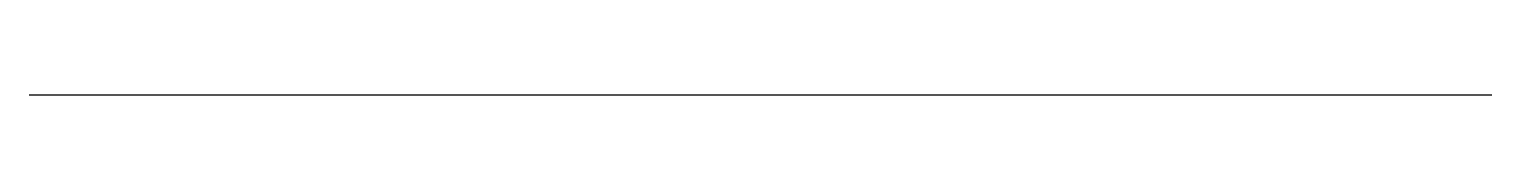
# Model space of a CAD drawing. Header units: metres. Extents: x -123456789 to 987654322, y 0 to 0.
import ezdxf

# ---------------------------------------------------------------- set-up
doc = ezdxf.new("R2010")
doc.units = ezdxf.units.M

msp = doc.modelspace()

# ---------------------------------------------------------------- linework, layer by layer
msp.add_line((-123456789, 0), (987654322, 0))

doc.saveas('drawing.dxf')
